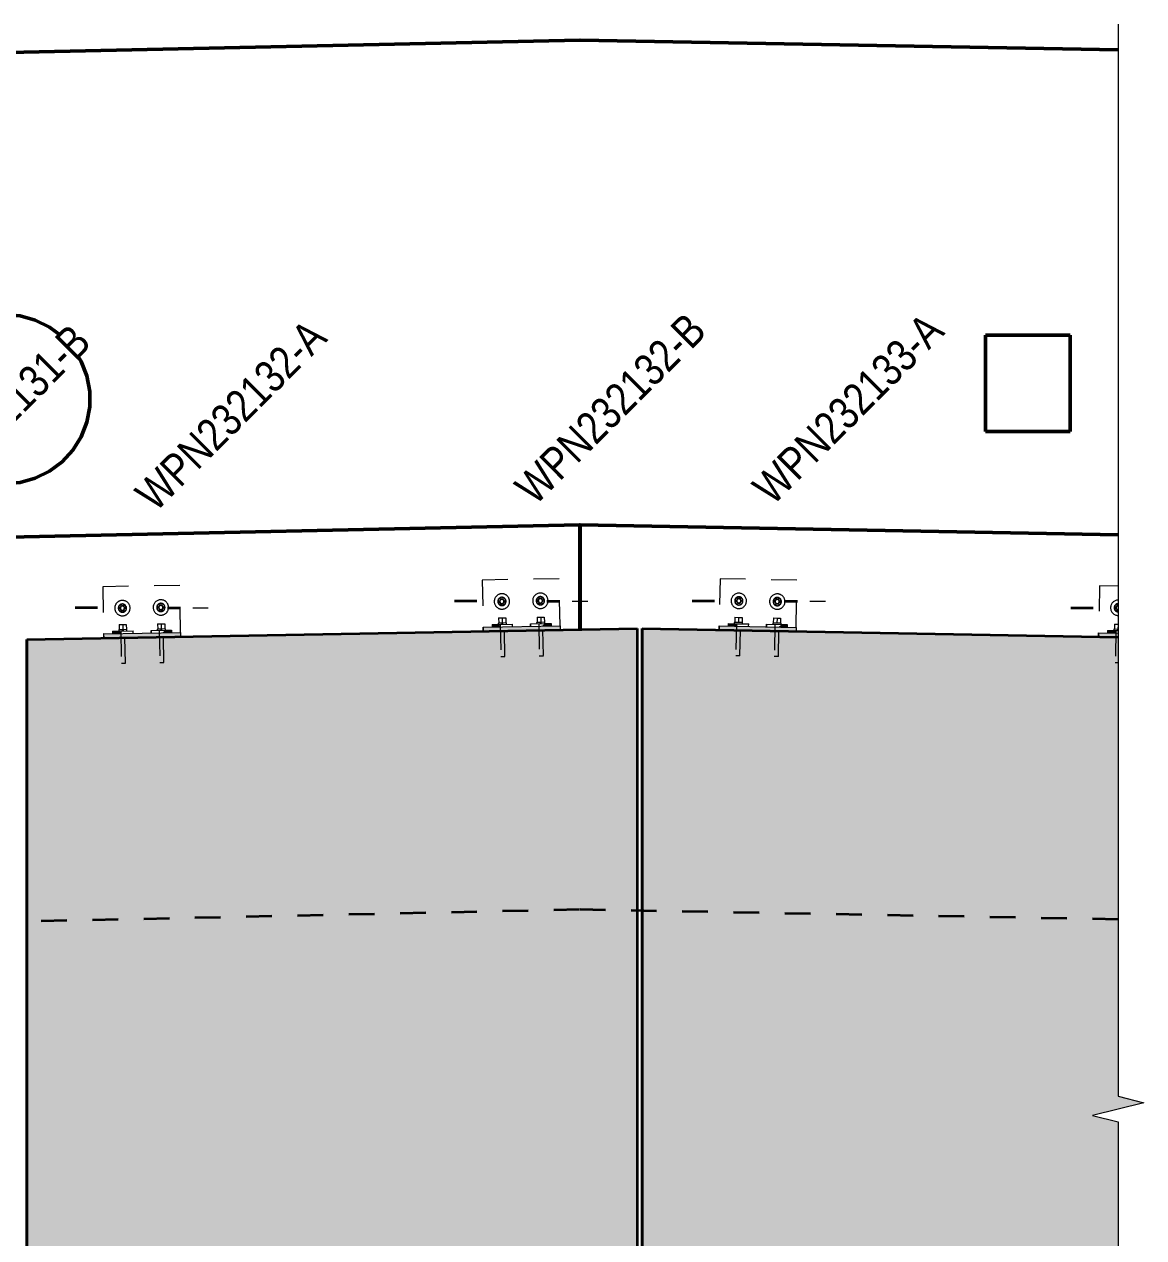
# Model space of a CAD drawing. Header units: metres. Extents: x -1146 to -1084, y 3 to 546.
# Drawn here: x -1088.437 to -1084.071, y 17.28 to 22.012 of the extents above; entities that cross this region are included whole.
import ezdxf

# ---------------------------------------------------------------- set-up
doc = ezdxf.new("R2010")
doc.units = ezdxf.units.M
doc.linetypes.add('JacobsDash', pattern=[0.0045, 0.003, -0.0015])
for name, color, linetype, lineweight in [('A-DETL', 7, 'Continuous', 13), ('A-DETL-GENF', 7, 'Continuous', 9), ('A-GENM', 7, 'Continuous', 35), ('S-BEAM', 7, 'Continuous', 50), ('S-FNDN', 7, 'Continuous', 50), ('S-FNDN-HDLN', 7, 'JacobsDash', 18), ('S-FNDN-IDEN', 7, 'Continuous', 18), ('S-FSTN', 7, 'Continuous', 18)]:
    doc.layers.add(name, color=color, linetype=linetype, lineweight=lineweight)
doc.styles.add('Arial Narrow', font='ARIALN.TTF', dxfattribs={"height": 0.125})

# ---------------------------------------------------------------- blocks, each defined once
blk = doc.blocks.new('BR08_20_GEN_WPC_PrecastPanel_Wall__4point - BR08_20_GEN_WPC_PrecastPanel_Wall__4point-8403116-DRG-2873193 - ELEVATION - FASCIA PANEL AT ABUTMENT B')
at = {"layer": 'A-GENM', "true_color": 0xc0c0c0}
for points in [[(-1119.012, 14.725), (-1117.156, 14.735), (-1117.156, 17.7315), (-1117.256, 17.7565), (-1117.056, 17.8065), (-1117.156, 17.8315), (-1117.156, 19.6213), (-1119.012, 19.6551), (-1119.012, 17.8065)], [(-1119.0121, 14.725), (-1119.012, 14.725), (-1119.0122, 18.0756)]]:
    blk.add_hatch(color=9, dxfattribs=at).paths.add_polyline_path(points)
at = {"layer": 'A-GENM'}
for p, q in [((-1119.0122, 19.6551), (-1119.012, 19.6551)), ((-1119.0122, 19.6551), (-1119.0121, 14.725)), ((-1119.012, 19.6551), (-1117.156, 19.6213)), ((-1119.012, 14.725), (-1119.012, 19.6551))]:
    blk.add_line(p, q, dxfattribs=at)
blk = doc.blocks.new('BR08_20_GEN_WPC_PrecastPanel_Wall__4point - BR08_20_GEN_WPC_PrecastPanel_Wall__4point-8403115-DRG-2873193 - ELEVATION - FASCIA PANEL AT ABUTMENT B')
at = {"layer": 'A-GENM', "true_color": 0xc0c0c0}
for points in [[(-1121.412, 14.7122), (-1119.0321, 14.725), (-1119.032, 19.6553), (-1121.412, 19.6134), (-1121.412, 18.0756)], [(-1121.4121, 19.6134), (-1121.412, 19.6134), (-1121.2092, 19.617)], [(-1121.4121, 14.7122), (-1121.412, 14.7122), (-1121.4121, 18.0756)]]:
    blk.add_hatch(color=9, dxfattribs=at).paths.add_polyline_path(points)
at = {"layer": 'A-GENM'}
for p, q in [((-1121.412, 19.6134), (-1119.032, 19.6553)), ((-1119.032, 19.6553), (-1119.0321, 14.725)), ((-1121.4121, 19.6134), (-1121.412, 19.6134)), ((-1121.4121, 19.6134), (-1121.4121, 14.7122)), ((-1121.412, 14.7122), (-1121.412, 19.6134))]:
    blk.add_line(p, q, dxfattribs=at)
blk = doc.blocks.new('30_SFD_XSO_GeometryDataPoint_xyz_CS - 30_SFD_XSO_GeometryDataPoint_xyz_CS-V19-DRG-2873193 - ELEVATION - FASCIA PANEL AT ABUTMENT B')
at = {"layer": 'S-FNDN', "lineweight": 35}
blk.add_line((-1117.2529, 19.735), (-1117.3398, 19.735), dxfattribs=at)
blk = doc.blocks.new('20_BR04_Wall_Panel_Bracket_Connection - 20_BR04_Wall_Panel_Bracket_Connection-8307908-DRG-2873193 - ELEVATION - FASCIA PANEL AT ABUTMENT B')
at = {"layer": 'S-FSTN', "linetype": 'JacobsDash', "lineweight": 9, "true_color": 0xc0c0c0}
for points in [[(-1118.4121, 19.6442), (-1118.4118, 19.6601), (-1118.7118, 19.6656), (-1118.7121, 19.6496), (-1118.4535, 19.6449)], [(-1118.6371, 19.6642), (-1118.6428, 19.6689), (-1118.6472, 19.6744), (-1118.6766, 19.675), (-1118.6768, 19.665), (-1118.6372, 19.6642)], [(-1118.4468, 19.6608), (-1118.4467, 19.6708), (-1118.4692, 19.6709), (-1118.4808, 19.6614), (-1118.4535, 19.6609)]]:
    blk.add_hatch(color=9, dxfattribs=at).paths.add_polyline_path(points)
at = {"layer": 'S-FSTN', "linetype": 'JacobsDash', "lineweight": 9}
for p, q in [((-1118.7086, 19.8496), (-1118.712, 19.6656)), ((-1118.4087, 19.8441), (-1118.7086, 19.8496)), ((-1118.7086, 19.8496), (-1118.7086, 19.8496)), ((-1118.412, 19.6602), (-1118.4087, 19.8441)), ((-1118.6352, 19.7934), (-1118.6352, 19.7934)), ((-1118.4852, 19.7906), (-1118.4852, 19.7906)), ((-1118.6352, 19.7714), (-1118.6354, 19.7714)), ((-1118.6354, 19.7554), (-1118.6352, 19.7554)), ((-1118.6352, 19.7334), (-1118.6352, 19.7334)), ((-1118.4852, 19.7686), (-1118.4854, 19.7686)), ((-1118.4854, 19.7526), (-1118.4852, 19.7526)), ((-1118.4852, 19.7306), (-1118.4852, 19.7306)), ((-1118.712, 19.6656), (-1118.7123, 19.6496)), ((-1118.712, 19.6656), (-1118.7118, 19.6656)), ((-1118.6767, 19.675), (-1118.6769, 19.665)), ((-1118.6466, 19.6744), (-1118.5966, 19.6735)), ((-1118.5968, 19.6635), (-1118.5966, 19.6735)), ((-1118.5267, 19.6722), (-1118.5269, 19.6622)), ((-1118.5268, 19.6622), (-1118.5266, 19.6722)), ((-1118.5267, 19.6722), (-1118.5266, 19.6722)), ((-1118.5266, 19.6722), (-1118.469, 19.6712))]:
    blk.add_line(p, q, dxfattribs=at)
at = {"layer": 'S-FSTN', "lineweight": 9}
for p, q in [((-1118.7121, 19.6496), (-1118.7118, 19.6656)), ((-1118.7118, 19.6656), (-1118.712, 19.6656)), ((-1118.7118, 19.6656), (-1118.4118, 19.6601)), ((-1118.6766, 19.675), (-1118.6768, 19.665)), ((-1118.6766, 19.675), (-1118.6467, 19.6744)), ((-1118.4689, 19.6712), (-1118.4467, 19.6708)), ((-1118.4467, 19.6708), (-1118.4468, 19.6608)), ((-1118.4118, 19.6601), (-1118.4121, 19.6442))]:
    blk.add_line(p, q, dxfattribs=at)
at = {"layer": 'S-FSTN', "linetype": 'JacobsDash', "lineweight": 9}
for centre, major_axis, start_param, end_param in [((-1118.6352, 19.7634), (0, 0.03), 6.265025, 9.406617), ((-1118.6352, 19.7634), (0, 0.03), 3.123432, 6.265024), ((-1118.4852, 19.7606), (0, 0.03), 6.265025, 9.406617), ((-1118.4852, 19.7606), (0, 0.03), 3.123413, 6.265006), ((-1118.6352, 19.7634), (0, 0.009), 6.265006, 9.406598), ((-1118.6352, 19.7634), (0, 0.008), 6.265032, 9.406625), ((-1118.6354, 19.7634), (0, 0.008), 0.235552, 2.87232), ((-1118.6352, 19.7634), (0, 0.009), 3.123439, 6.265032), ((-1118.6352, 19.7634), (0, 0.008), 3.123413, 6.265006), ((-1118.6354, 19.7634), (0, 0.008), 3.399149, 3.605412), ((-1118.6354, 19.7634), (0, 0.008), 5.789057, 5.992094), ((-1118.6354, 19.7634), (0, 0.008), 3.766715, 3.99444), ((-1118.6354, 19.7634), (0, 0.008), 4.336342, 4.528478), ((-1118.6354, 19.7634), (0, 0.008), 4.861562, 5.050455), ((-1118.4852, 19.7606), (0, 0.009), 6.265006, 9.406598), ((-1118.4852, 19.7606), (0, 0.008), 6.265032, 9.406625), ((-1118.4854, 19.7606), (0, 0.008), 0.235552, 2.87232), ((-1118.4852, 19.7606), (0, 0.008), 3.123439, 6.265032), ((-1118.4852, 19.7606), (0, 0.009), 3.123439, 6.265031), ((-1118.4854, 19.7606), (0, 0.008), 3.399149, 3.605412), ((-1118.4854, 19.7606), (0, 0.008), 5.789057, 5.992094), ((-1118.4854, 19.7606), (0, 0.008), 5.34194, 5.617275), ((-1118.4854, 19.7606), (0, 0.008), 4.056563, 4.284658), ((-1118.4854, 19.7606), (0, 0.008), 4.604827, 4.783592)]:
    blk.add_ellipse(centre, major_axis=major_axis, ratio=0.999999, start_param=start_param, end_param=end_param, dxfattribs=at)
blk = doc.blocks.new('20_BR04_Wall_Panel_Bracket_Connection - 20_BR04_Wall_Panel_Bracket_Connection-V1-DRG-2873193 - ELEVATION - FASCIA PANEL AT ABUTMENT B')
at = {"layer": 'S-FSTN', "linetype": 'JacobsDash', "lineweight": 9, "true_color": 0xc0c0c0}
for points in [[(-1117.156, 19.6213), (-1117.156, 19.6373), (-1117.2318, 19.6387), (-1117.2321, 19.6227), (-1117.1636, 19.6215)], [(-1117.1603, 19.6374), (-1117.1659, 19.642), (-1117.1698, 19.6476), (-1117.1967, 19.6481), (-1117.1968, 19.6381), (-1117.1609, 19.6374)]]:
    blk.add_hatch(color=9, dxfattribs=at).paths.add_polyline_path(points)
at = {"layer": 'S-FSTN', "linetype": 'JacobsDash', "lineweight": 9}
for p, q in [((-1117.2286, 19.8227), (-1117.232, 19.6387)), ((-1117.2286, 19.8227), (-1117.2287, 19.8227)), ((-1117.156, 19.8213), (-1117.2286, 19.8227)), ((-1117.232, 19.6387), (-1117.2323, 19.6227)), ((-1117.232, 19.6387), (-1117.2318, 19.6387)), ((-1117.2318, 19.6387), (-1117.232, 19.6387)), ((-1117.1967, 19.6481), (-1117.1969, 19.6381)), ((-1117.1697, 19.6476), (-1117.156, 19.6473))]:
    blk.add_line(p, q, dxfattribs=at)
at = {"layer": 'S-FSTN', "lineweight": 9}
for p, q in [((-1117.2321, 19.6227), (-1117.2318, 19.6387)), ((-1117.2318, 19.6387), (-1117.156, 19.6373)), ((-1117.1967, 19.6481), (-1117.1968, 19.6381)), ((-1117.1967, 19.6481), (-1117.1698, 19.6476))]:
    blk.add_line(p, q, dxfattribs=at)
at = {"layer": 'S-FSTN', "linetype": 'JacobsDash', "lineweight": 9}
for centre, major_axis, start_param, end_param in [((-1117.1552, 19.7365), (0, 0.03), 0.026801, 3.114608), ((-1117.1552, 19.7365), (0, 0.009), 0.090196, 3.051048), ((-1117.1554, 19.7365), (0, 0.008), 0.235552, 2.87232), ((-1117.1552, 19.7365), (0, 0.008), 0.095693, 3.045538)]:
    blk.add_ellipse(centre, major_axis=major_axis, ratio=0.999999, start_param=start_param, end_param=end_param, dxfattribs=at)
blk = doc.blocks.new('Anchor Bolt -HAB - HAB H16 x 165-8307909-DRG-2873193 - ELEVATION - FASCIA PANEL AT ABUTMENT B')
at = {"layer": 'S-FSTN', "linetype": 'JacobsDash', "lineweight": 9}
for p, q in [((-1118.5002, 19.6968), (-1118.5006, 19.6768)), ((-1118.5002, 19.6968), (-1118.4862, 19.6965)), ((-1118.4862, 19.6965), (-1118.4866, 19.6765)), ((-1118.4862, 19.6965), (-1118.4722, 19.6963)), ((-1118.4722, 19.6963), (-1118.4726, 19.6763)), ((-1118.5028, 19.6768), (-1118.5028, 19.6718)), ((-1118.4866, 19.6765), (-1118.5006, 19.6768)), ((-1118.4947, 19.6717), (-1118.497, 19.5466)), ((-1118.4726, 19.6763), (-1118.4866, 19.6765)), ((-1118.481, 19.5463), (-1118.4787, 19.6714)), ((-1118.4705, 19.6712), (-1118.4705, 19.6762))]:
    blk.add_line(p, q, dxfattribs=at)
for centre, major_axis, start_param, end_param in [((-1118.4866, 19.6765), (-0.0162, 0.0003), 5.758566, 6.282165), ((-1118.4866, 19.6765), (-0.0162, 0.0003), 4.711368, 4.920808), ((-1118.4866, 19.6765), (-0.0162, 0.0003), 4.501929, 4.711368), ((-1118.4866, 19.6765), (-0.0162, 0.0003), 3.141593, 3.664171), ((-1118.489, 19.5464), (-0.008, 0.00015), 3.141593, 6.282165)]:
    blk.add_ellipse(centre, major_axis=major_axis, ratio=0.000019, start_param=start_param, end_param=end_param, dxfattribs=at)
blk = doc.blocks.new('Anchor Bolt -HAB - HAB H16 x 85-8307910-DRG-2873193 - ELEVATION - FASCIA PANEL AT ABUTMENT B')
at = {"layer": 'S-FSTN', "linetype": 'JacobsDash', "lineweight": 9}
for p, q in [((-1118.499, 19.769), (-1118.4993, 19.7528)), ((-1118.4993, 19.7528), (-1118.4854, 19.7445)), ((-1118.4849, 19.7768), (-1118.499, 19.769)), ((-1118.4854, 19.7445), (-1118.4713, 19.7523)), ((-1118.4852, 19.7768), (-1118.4852, 19.7768)), ((-1118.4852, 19.7445), (-1118.4852, 19.7445)), ((-1118.471, 19.7685), (-1118.4849, 19.7768)), ((-1118.4713, 19.7523), (-1118.471, 19.7685))]:
    blk.add_line(p, q, dxfattribs=at)
for start_param, end_param in [(1.552617, 2.076216), (1.029018, 1.552617), (2.076216, 3.117454), (6.269976, 7.312223), (2.338015, 2.353933), (0.751395, 0.767219), (2.599814, 2.619553), (0.485764, 0.505419), (2.84707, 2.861614), (0.24362, 0.257984), (3.130848, 4.161561), (5.22697, 6.255829), (3.385213, 3.397317), (5.99117, 6.003206), (3.629674, 3.647012), (5.741407, 5.758691), (3.89832, 3.908811), (5.479608, 5.490008), (4.18197, 4.694209), (4.694233, 5.206472)]:
    blk.add_ellipse((-1118.4852, 19.7606), major_axis=(0, 0.0162), ratio=0.999999, start_param=start_param, end_param=end_param, dxfattribs=at)
blk = doc.blocks.new('Anchor Bolt -HAB - HAB H16 x 85-6421183-DRG-2873193 - ELEVATION - FASCIA PANEL AT ABUTMENT B')
at = {"layer": 'S-FSTN', "linetype": 'JacobsDash', "lineweight": 9}
for p, q in [((-1118.6348, 19.7795), (-1118.649, 19.7717)), ((-1118.6352, 19.7795), (-1118.6352, 19.7795)), ((-1118.621, 19.7712), (-1118.6348, 19.7795)), ((-1118.649, 19.7717), (-1118.6493, 19.7555)), ((-1118.6493, 19.7555), (-1118.6354, 19.7472)), ((-1118.6354, 19.7472), (-1118.6213, 19.755)), ((-1118.6352, 19.7472), (-1118.6352, 19.7472)), ((-1118.6213, 19.755), (-1118.621, 19.7712))]:
    blk.add_line(p, q, dxfattribs=at)
for start_param, end_param in [(6.269963, 7.312203), (0.24362, 0.258142), (5.226973, 6.255838), (5.991338, 6.003206), (1.55264, 2.071503), (1.033754, 1.552617), (2.076216, 3.117452), (2.338015, 2.353925), (0.751398, 0.767219), (2.599814, 2.619583), (0.485704, 0.505419), (2.84702, 2.861614), (3.130856, 4.161572), (3.385213, 3.397262), (3.629702, 3.647012), (5.741407, 5.758634), (3.898306, 3.908811), (5.479608, 5.49002), (4.180892, 4.694209), (4.694209, 5.207532)]:
    blk.add_ellipse((-1118.6352, 19.7634), major_axis=(0, 0.0162), ratio=0.999999, start_param=start_param, end_param=end_param, dxfattribs=at)
blk = doc.blocks.new('Anchor Bolt -HAB - HAB H16 x 165-V24-DRG-2873193 - ELEVATION - FASCIA PANEL AT ABUTMENT B')
at = {"layer": 'S-FSTN', "linetype": 'JacobsDash', "lineweight": 9}
for p, q in [((-1117.1728, 19.6526), (-1117.1729, 19.6476)), ((-1117.1702, 19.6726), (-1117.1706, 19.6526)), ((-1117.1566, 19.6523), (-1117.1706, 19.6526)), ((-1117.1702, 19.6726), (-1117.1562, 19.6723)), ((-1117.1647, 19.6475), (-1117.167, 19.5224)), ((-1117.1562, 19.6723), (-1117.1566, 19.6523)), ((-1117.156, 19.6523), (-1117.1566, 19.6523))]:
    blk.add_line(p, q, dxfattribs=at)
for centre, major_axis, start_param, end_param in [((-1117.1566, 19.6523), (-0.0162, 0.0003), 5.758566, 6.282165), ((-1117.1566, 19.6523), (-0.0162, 0.0003), 4.711368, 4.920808), ((-1117.1566, 19.6523), (-0.0162, 0.0003), 4.673859, 4.711368), ((-1117.159, 19.5222), (-0.008, 0.00015), 4.326777, 6.282165)]:
    blk.add_ellipse(centre, major_axis=major_axis, ratio=0.000019, start_param=start_param, end_param=end_param, dxfattribs=at)
blk = doc.blocks.new('Anchor Bolt -HAB - HAB H16 x 85-V25-DRG-2873193 - ELEVATION - FASCIA PANEL AT ABUTMENT B')
at = {"layer": 'S-FSTN', "linetype": 'JacobsDash', "lineweight": 9}
for p, q in [((-1117.169, 19.7448), (-1117.1693, 19.7286)), ((-1117.156, 19.752), (-1117.169, 19.7448)), ((-1117.1693, 19.7286), (-1117.156, 19.7206))]:
    blk.add_line(p, q, dxfattribs=at)
for start_param, end_param in [(1.552617, 2.07148), (1.033754, 1.552617), (0.050419, 1.029018), (0.751398, 0.767219), (0.485704, 0.505419), (0.24362, 0.258142), (2.076216, 3.091071), (2.338015, 2.353925), (2.599814, 2.619583), (2.84702, 2.861614)]:
    blk.add_ellipse((-1117.1552, 19.7365), major_axis=(0, 0.0162), ratio=0.999999, start_param=start_param, end_param=end_param, dxfattribs=at)
blk = doc.blocks.new('20_BR04_Wall_Panel_Bracket_Connection - 20_BR04_Wall_Panel_Bracket_Connection-V2-DRG-2873193 - ELEVATION - FASCIA PANEL AT ABUTMENT B')
at = {"layer": 'S-FSTN', "linetype": 'JacobsDash', "lineweight": 9, "true_color": 0xc0c0c0}
for points in [[(-1121.112, 19.6187), (-1120.8121, 19.6239), (-1120.8124, 19.6399), (-1121.1123, 19.6347)], [(-1121.0773, 19.6353), (-1121.0402, 19.6359), (-1121.0443, 19.6387), (-1121.05, 19.6433), (-1121.0516, 19.6457), (-1121.0775, 19.6453), (-1121.0774, 19.6399)], [(-1120.8845, 19.6387), (-1120.8474, 19.6393), (-1120.8476, 19.6493), (-1120.8733, 19.6489), (-1120.8775, 19.6444), (-1120.8829, 19.6399)]]:
    blk.add_hatch(color=9, dxfattribs=at).paths.add_polyline_path(points)
at = {"layer": 'S-FSTN', "linetype": 'JacobsDash', "lineweight": 9}
for p, q in [((-1121.1157, 19.8186), (-1121.1158, 19.8186)), ((-1120.8158, 19.8239), (-1121.1157, 19.8186)), ((-1121.1157, 19.8186), (-1121.1125, 19.6347)), ((-1120.8125, 19.6399), (-1120.8158, 19.8239)), ((-1121.0393, 19.7431), (-1121.0395, 19.7431)), ((-1121.0392, 19.7651), (-1121.0393, 19.7651)), ((-1120.8893, 19.7457), (-1120.8895, 19.7457)), ((-1120.8893, 19.7677), (-1120.8893, 19.7677)), ((-1121.0395, 19.7271), (-1121.0393, 19.7271)), ((-1121.0393, 19.7051), (-1121.0392, 19.7051)), ((-1120.8895, 19.7297), (-1120.8893, 19.7297)), ((-1120.8893, 19.7077), (-1120.8893, 19.7077)), ((-1121.0776, 19.6453), (-1121.0774, 19.6353)), ((-1121.0516, 19.6457), (-1120.9975, 19.6467)), ((-1120.9974, 19.6367), (-1120.9975, 19.6467)), ((-1120.9276, 19.6479), (-1120.9275, 19.6479)), ((-1120.9276, 19.6479), (-1120.9275, 19.6379)), ((-1120.9275, 19.6479), (-1120.8733, 19.6489)), ((-1120.9274, 19.6379), (-1120.9275, 19.6479)), ((-1121.1125, 19.6347), (-1121.1124, 19.6347)), ((-1121.1125, 19.6347), (-1121.1122, 19.6187)), ((-1121.1123, 19.6347), (-1121.1125, 19.6347))]:
    blk.add_line(p, q, dxfattribs=at)
at = {"layer": 'S-FSTN', "lineweight": 9}
for p, q in [((-1121.1123, 19.6347), (-1120.8124, 19.6399)), ((-1121.0775, 19.6453), (-1121.0516, 19.6457)), ((-1121.0775, 19.6453), (-1121.0773, 19.6353)), ((-1120.8733, 19.6489), (-1120.8476, 19.6493)), ((-1120.8476, 19.6493), (-1120.8474, 19.6393)), ((-1120.8124, 19.6399), (-1120.8121, 19.6239)), ((-1121.112, 19.6187), (-1121.1123, 19.6347))]:
    blk.add_line(p, q, dxfattribs=at)
at = {"layer": 'S-FSTN', "linetype": 'JacobsDash', "lineweight": 9}
for centre, major_axis, start_param, end_param in [((-1121.0392, 19.7351), (0, 0.03), 0.017645, 3.159238), ((-1121.0392, 19.7351), (0, 0.009), 0.017653, 3.159245), ((-1121.0393, 19.7351), (0, 0.008), 0.017627, 3.159219), ((-1121.0395, 19.7351), (0, 0.008), 0.268761, 2.905523), ((-1121.0392, 19.7351), (0, 0.03), 3.159219, 6.300812), ((-1121.0392, 19.7351), (0, 0.009), 3.159219, 6.300812), ((-1121.0393, 19.7351), (0, 0.008), 3.159237, 6.300829), ((-1121.0395, 19.7351), (0, 0.008), 5.8189, 6.025114), ((-1121.0395, 19.7351), (0, 0.008), 4.895772, 5.087858), ((-1121.0395, 19.7351), (0, 0.008), 4.373748, 4.562684), ((-1120.8893, 19.7377), (0, 0.03), 0.017627, 3.159219), ((-1120.8893, 19.7377), (0, 0.009), 0.017653, 3.159245), ((-1120.8895, 19.7377), (0, 0.008), 0.268761, 2.905523), ((-1120.8893, 19.7377), (0, 0.008), 0.017627, 3.159219), ((-1120.8893, 19.7377), (0, 0.03), 3.159238, 6.300831), ((-1120.8893, 19.7377), (0, 0.008), 3.159264, 6.300856), ((-1120.8893, 19.7377), (0, 0.009), 3.159219, 6.300812), ((-1120.8895, 19.7377), (0, 0.008), 5.8189, 6.025114), ((-1120.8895, 19.7377), (0, 0.008), 5.373382, 5.657446), ((-1120.8895, 19.7377), (0, 0.008), 4.095458, 4.317376), ((-1120.8895, 19.7377), (0, 0.008), 4.640635, 4.819396), ((-1121.0395, 19.7351), (0, 0.008), 3.432176, 3.635254), ((-1121.0395, 19.7351), (0, 0.008), 3.806888, 4.02783), ((-1120.8895, 19.7377), (0, 0.008), 3.432176, 3.635254)]:
    blk.add_ellipse(centre, major_axis=major_axis, ratio=0.999999, start_param=start_param, end_param=end_param, dxfattribs=at)
blk = doc.blocks.new('20_BR04_Wall_Panel_Bracket_Connection - 20_BR04_Wall_Panel_Bracket_Connection-V3-DRG-2873193 - ELEVATION - FASCIA PANEL AT ABUTMENT B')
at = {"layer": 'S-FSTN', "linetype": 'JacobsDash', "lineweight": 9, "true_color": 0xc0c0c0}
for points in [[(-1119.6319, 19.6448), (-1119.332, 19.65), (-1119.3323, 19.666), (-1119.6322, 19.6608), (-1119.6321, 19.6553)], [(-1119.5972, 19.6614), (-1119.56, 19.662), (-1119.5642, 19.6648), (-1119.5698, 19.6694), (-1119.5715, 19.6718), (-1119.5974, 19.6714), (-1119.5973, 19.666)], [(-1119.4043, 19.6648), (-1119.3673, 19.6654), (-1119.3675, 19.6754), (-1119.3931, 19.675), (-1119.3973, 19.6705), (-1119.4028, 19.666)]]:
    blk.add_hatch(color=9, dxfattribs=at).paths.add_polyline_path(points)
at = {"layer": 'S-FSTN', "linetype": 'JacobsDash', "lineweight": 9}
for p, q in [((-1119.6356, 19.8447), (-1119.6357, 19.8447)), ((-1119.3357, 19.85), (-1119.6356, 19.8447)), ((-1119.6356, 19.8447), (-1119.6324, 19.6608)), ((-1119.3324, 19.666), (-1119.3357, 19.85)), ((-1119.5591, 19.7912), (-1119.5592, 19.7912)), ((-1119.4092, 19.7938), (-1119.4092, 19.7938)), ((-1119.5592, 19.7692), (-1119.5594, 19.7692)), ((-1119.5594, 19.7532), (-1119.5592, 19.7532)), ((-1119.5592, 19.7312), (-1119.5591, 19.7312)), ((-1119.4092, 19.7718), (-1119.4094, 19.7718)), ((-1119.4094, 19.7558), (-1119.4092, 19.7558)), ((-1119.4092, 19.7338), (-1119.4092, 19.7338)), ((-1119.6324, 19.6608), (-1119.6323, 19.6608)), ((-1119.6324, 19.6608), (-1119.6321, 19.6448)), ((-1119.6322, 19.6608), (-1119.6324, 19.6608)), ((-1119.5975, 19.6714), (-1119.5973, 19.6614)), ((-1119.5715, 19.6718), (-1119.5174, 19.6728)), ((-1119.5173, 19.6628), (-1119.5174, 19.6728)), ((-1119.4475, 19.674), (-1119.4474, 19.674)), ((-1119.4475, 19.674), (-1119.4473, 19.664)), ((-1119.4474, 19.674), (-1119.3932, 19.675)), ((-1119.4473, 19.664), (-1119.4474, 19.674))]:
    blk.add_line(p, q, dxfattribs=at)
at = {"layer": 'S-FSTN', "lineweight": 9}
for p, q in [((-1119.6322, 19.6608), (-1119.3323, 19.666)), ((-1119.6319, 19.6448), (-1119.6322, 19.6608)), ((-1119.5974, 19.6714), (-1119.5715, 19.6718)), ((-1119.5974, 19.6714), (-1119.5972, 19.6614)), ((-1119.3931, 19.675), (-1119.3675, 19.6754)), ((-1119.3675, 19.6754), (-1119.3673, 19.6654)), ((-1119.3323, 19.666), (-1119.332, 19.65))]:
    blk.add_line(p, q, dxfattribs=at)
at = {"layer": 'S-FSTN', "linetype": 'JacobsDash', "lineweight": 9}
for centre, major_axis, start_param, end_param in [((-1119.5591, 19.7612), (0, 0.03), 0.017645, 3.159238), ((-1119.5591, 19.7612), (0, 0.03), 3.159238, 6.300831), ((-1119.4092, 19.7638), (0, 0.03), 0.017653, 3.159245), ((-1119.4092, 19.7638), (0, 0.03), 3.159219, 6.300812), ((-1119.5591, 19.7612), (0, 0.009), 0.017653, 3.159246), ((-1119.5592, 19.7612), (0, 0.008), 0.017627, 3.159219), ((-1119.5594, 19.7612), (0, 0.008), 0.268761, 2.905523), ((-1119.5591, 19.7612), (0, 0.009), 3.159245, 6.300838), ((-1119.5592, 19.7612), (0, 0.008), 3.159236, 6.300829), ((-1119.5594, 19.7612), (0, 0.008), 5.8189, 6.025114), ((-1119.5594, 19.7612), (0, 0.008), 3.432176, 3.635254), ((-1119.5594, 19.7612), (0, 0.008), 3.806888, 4.082347), ((-1119.5594, 19.7612), (0, 0.008), 4.895772, 5.087858), ((-1119.5594, 19.7612), (0, 0.008), 4.373748, 4.562684), ((-1119.4092, 19.7638), (0, 0.009), 0.017652, 3.159245), ((-1119.4092, 19.7638), (0, 0.008), 0.017627, 3.159219), ((-1119.4094, 19.7638), (0, 0.008), 0.268761, 2.905523), ((-1119.4092, 19.7638), (0, 0.008), 3.159219, 6.300812), ((-1119.4092, 19.7638), (0, 0.009), 3.159246, 6.300839), ((-1119.4094, 19.7638), (0, 0.008), 5.8189, 6.025114), ((-1119.4094, 19.7638), (0, 0.008), 3.432176, 3.635254), ((-1119.4094, 19.7638), (0, 0.008), 5.373382, 5.657446), ((-1119.4094, 19.7638), (0, 0.008), 4.095458, 4.317376), ((-1119.4094, 19.7638), (0, 0.008), 4.640635, 4.819396)]:
    blk.add_ellipse(centre, major_axis=major_axis, ratio=0.999999, start_param=start_param, end_param=end_param, dxfattribs=at)
blk = doc.blocks.new('Anchor Bolt -HAB - HAB H16 x 165-V26-DRG-2873193 - ELEVATION - FASCIA PANEL AT ABUTMENT B')
at = {"layer": 'S-FSTN', "linetype": 'JacobsDash', "lineweight": 9}
for p, q in [((-1120.9038, 19.6533), (-1120.9037, 19.6483)), ((-1120.902, 19.6734), (-1120.888, 19.6736)), ((-1120.902, 19.6734), (-1120.9017, 19.6534)), ((-1120.8877, 19.6536), (-1120.9017, 19.6534)), ((-1120.8956, 19.6485), (-1120.8934, 19.5234)), ((-1120.888, 19.6736), (-1120.874, 19.6739)), ((-1120.888, 19.6736), (-1120.8877, 19.6536)), ((-1120.8737, 19.6539), (-1120.8877, 19.6536)), ((-1120.8774, 19.5237), (-1120.8796, 19.6488)), ((-1120.874, 19.6739), (-1120.8737, 19.6539)), ((-1120.8714, 19.6489), (-1120.8715, 19.6539))]:
    blk.add_line(p, q, dxfattribs=at)
for centre, major_axis, start_param, end_param in [((-1120.8877, 19.6536), (0.0162, 0.0003), 3.142613, 3.666212), ((-1120.8877, 19.6536), (0.0162, 0.0003), 4.50397, 4.71341), ((-1120.8877, 19.6536), (0.0162, 0.0003), 4.71341, 4.922849), ((-1120.8877, 19.6536), (0.0162, 0.0003), 5.760607, 6.283185), ((-1120.8854, 19.5235), (0.008, 0.00014), 3.142613, 6.283185)]:
    blk.add_ellipse(centre, major_axis=major_axis, ratio=0.000018, start_param=start_param, end_param=end_param, dxfattribs=at)
blk = doc.blocks.new('Anchor Bolt -HAB - HAB H16 x 85-V27-DRG-2873193 - ELEVATION - FASCIA PANEL AT ABUTMENT B')
at = {"layer": 'S-FSTN', "linetype": 'JacobsDash', "lineweight": 9}
for p, q in [((-1120.8895, 19.7539), (-1120.9034, 19.7456)), ((-1120.9034, 19.7456), (-1120.9031, 19.7294)), ((-1120.8754, 19.7461), (-1120.8895, 19.7539)), ((-1120.8893, 19.7539), (-1120.8893, 19.7539)), ((-1120.8751, 19.7299), (-1120.8754, 19.7461)), ((-1120.9031, 19.7294), (-1120.889, 19.7216)), ((-1120.8893, 19.7216), (-1120.8893, 19.7216)), ((-1120.889, 19.7216), (-1120.8751, 19.7299))]:
    blk.add_line(p, q, dxfattribs=at)
for start_param, end_param in [(1.064824, 1.588423), (1.588423, 2.112022), (0.023608, 1.064847), (0.787093, 0.803025), (0.521494, 0.541225), (0.279426, 0.293928), (5.26268, 6.293389), (6.026839, 6.039013), (5.777213, 5.794572), (5.515414, 5.525922), (4.730016, 5.242255), (4.217776, 4.730016), (2.112022, 3.154272), (2.373821, 2.389631), (2.63562, 2.655284), (2.883013, 2.89742), (3.168392, 4.197256), (3.421019, 3.432986), (3.665555, 3.682818), (3.934234, 3.944617)]:
    blk.add_ellipse((-1120.8893, 19.7377), major_axis=(0, 0.0162), ratio=0.999999, start_param=start_param, end_param=end_param, dxfattribs=at)
blk = doc.blocks.new('Anchor Bolt -HAB - HAB H16 x 85-V28-DRG-2873193 - ELEVATION - FASCIA PANEL AT ABUTMENT B')
at = {"layer": 'S-FSTN', "linetype": 'JacobsDash', "lineweight": 9}
for p, q in [((-1121.0395, 19.7513), (-1121.0534, 19.7429)), ((-1121.0534, 19.7429), (-1121.0531, 19.7268)), ((-1121.0254, 19.7434), (-1121.0395, 19.7513)), ((-1121.0392, 19.7513), (-1121.0392, 19.7513)), ((-1121.0251, 19.7273), (-1121.0254, 19.7434)), ((-1121.0531, 19.7268), (-1121.0389, 19.719)), ((-1121.0392, 19.7189), (-1121.0392, 19.7189)), ((-1121.0389, 19.719), (-1121.0251, 19.7273))]:
    blk.add_line(p, q, dxfattribs=at)
for start_param, end_param in [(1.06956, 1.588423), (1.588423, 2.107286), (0.023592, 1.064824), (0.787096, 0.803025), (0.521435, 0.541225), (0.279426, 0.294085), (5.262683, 6.293401), (6.027007, 6.039013), (5.777213, 5.794516), (5.515414, 5.525934), (4.730016, 5.243338), (4.216699, 4.730016), (2.112022, 3.154268), (2.373821, 2.389623), (2.63562, 2.655314), (2.882964, 2.89742), (3.168419, 4.197286), (3.421019, 3.432931), (3.665584, 3.682818), (3.93422, 3.944617)]:
    blk.add_ellipse((-1121.0392, 19.7351), major_axis=(0, 0.0162), ratio=0.999999, start_param=start_param, end_param=end_param, dxfattribs=at)
blk = doc.blocks.new('30_SFD_XSO_GeometryDataPoint_xyz_CS - 30_SFD_XSO_GeometryDataPoint_xyz_CS-V62-DRG-2873193 - ELEVATION - FASCIA PANEL AT ABUTMENT B')
at = {"layer": 'S-FNDN', "lineweight": 35}
for p, q in [((-1135.5371, 19.4287), (-1135.624, 19.4287)), ((-1135.2641, 19.4287), (-1135.214, 19.4287))]:
    blk.add_line(p, q, dxfattribs=at)
at = {"layer": 'S-FNDN-HDLN'}
blk.add_line((-1135.1652, 19.4287), (-1135.105, 19.4287), dxfattribs=at)
blk = doc.blocks.new('30_SFD_XSO_GeometryDataPoint_xyz_CS - 30_SFD_XSO_GeometryDataPoint_xyz_CS-V18-DRG-2873193 - ELEVATION - FASCIA PANEL AT ABUTMENT B')
at = {"layer": 'S-FNDN', "lineweight": 35}
for p, q in [((-1119.6569, 19.7624), (-1119.7437, 19.7624)), ((-1119.3842, 19.7624), (-1119.3337, 19.7624)), ((-1119.2555, 19.7624), (-1119.2541, 19.7624))]:
    blk.add_line(p, q, dxfattribs=at)
at = {"layer": 'S-FNDN-HDLN'}
for p, q in [((-1119.285, 19.7624), (-1119.2555, 19.7624)), ((-1119.2541, 19.7624), (-1119.2247, 19.7624))]:
    blk.add_line(p, q, dxfattribs=at)
blk = doc.blocks.new('BREAK LINE - INPUT VIEW SCALE_R13 - Std Break-8174061-DRG-2873193 - ELEVATION - FASCIA PANEL AT ABUTMENT B')
at = {"layer": 'A-DETL-GENF'}
for p, q in [((-1117.156, 22.0118), (-1117.156, 17.8315)), ((-1117.056, 17.8065), (-1117.256, 17.7565)), ((-1117.156, 17.8315), (-1117.056, 17.8065)), ((-1117.256, 17.7565), (-1117.156, 17.7315)), ((-1117.156, 17.7315), (-1117.156, 13.5513))]:
    blk.add_line(p, q, dxfattribs=at)

msp = doc.modelspace()

# ---------------------------------------------------------------- linework, layer by layer
at = {"layer": 'A-DETL', "color": 8, "linetype": 'JacobsDash', "lineweight": 35, "true_color": 0x808080}
for p, q in [((-1086.2715, 18.5594), (-1089.6388, 18.4871)), ((-1084.171, 18.5212), (-1086.2691, 18.5595))]:
    msp.add_line(p, q, dxfattribs=at)
at = {"layer": 'S-BEAM', "color": 252, "true_color": 0x888888}
for p, q in [((-1086.2705, 21.9502), (-1089.6388, 21.8779)), ((-1084.171, 21.9118), (-1086.2691, 21.9501)), ((-1084.6884, 20.424), (-1084.6884, 20.799)), ((-1084.6884, 20.799), (-1084.3585, 20.799)), ((-1084.3585, 20.799), (-1084.3585, 20.424)), ((-1084.3585, 20.424), (-1084.6884, 20.424)), ((-1089.6388, 19.9875), (-1086.2715, 20.0598)), ((-1086.2715, 20.0598), (-1086.2705, 20.0598)), ((-1086.2705, 20.0598), (-1086.2705, 19.6514)), ((-1086.2691, 20.0598), (-1084.171, 20.0215)), ((-1086.2691, 19.6514), (-1086.2691, 20.0598))]:
    msp.add_line(p, q, dxfattribs=at)
at = {"layer": 'S-BEAM', "color": 252, "true_color": 0x888888, "flags": 128}
msp.add_lwpolyline([(-1088.5152, 20.88), (-1088.4536, 20.8744), (-1088.3942, 20.8577), (-1088.3389, 20.8306), (-1088.2895, 20.7939), (-1088.2479, 20.7489), (-1088.2154, 20.6971), (-1088.193, 20.6403), (-1088.1817, 20.5804), (-1088.1817, 20.5196), (-1088.193, 20.4597), (-1088.2154, 20.4029), (-1088.2479, 20.3511), (-1088.2895, 20.3061), (-1088.3389, 20.2694), (-1088.3942, 20.2423), (-1088.4536, 20.2256), (-1088.5152, 20.22)], dxfattribs=at)

# ---------------------------------------------------------------- block references
at = {"layer": 'A-DETL-GENF'}
msp.add_blockref('BREAK LINE - INPUT VIEW SCALE_R13 - Std Break-8174061-DRG-2873193 - ELEVATION - FASCIA PANEL AT ABUTMENT B', (32.985, 0), dxfattribs=at)
at = {"layer": 'A-GENM'}
for name in ['BR08_20_GEN_WPC_PrecastPanel_Wall__4point - BR08_20_GEN_WPC_PrecastPanel_Wall__4point-8403115-DRG-2873193 - ELEVATION - FASCIA PANEL AT ABUTMENT B', 'BR08_20_GEN_WPC_PrecastPanel_Wall__4point - BR08_20_GEN_WPC_PrecastPanel_Wall__4point-8403116-DRG-2873193 - ELEVATION - FASCIA PANEL AT ABUTMENT B']:
    msp.add_blockref(name, (32.985, 0), dxfattribs=at)
at = {"layer": 'S-FNDN'}
msp.add_blockref('30_SFD_XSO_GeometryDataPoint_xyz_CS - 30_SFD_XSO_GeometryDataPoint_xyz_CS-V19-DRG-2873193 - ELEVATION - FASCIA PANEL AT ABUTMENT B', (32.985, 0), dxfattribs=at)
at = {"layer": 'S-FNDN-HDLN'}
for name, p in [('30_SFD_XSO_GeometryDataPoint_xyz_CS - 30_SFD_XSO_GeometryDataPoint_xyz_CS-V62-DRG-2873193 - ELEVATION - FASCIA PANEL AT ABUTMENT B', (47.3852, 0.3076)), ('30_SFD_XSO_GeometryDataPoint_xyz_CS - 30_SFD_XSO_GeometryDataPoint_xyz_CS-V18-DRG-2873193 - ELEVATION - FASCIA PANEL AT ABUTMENT B', (32.985, 0)), ('30_SFD_XSO_GeometryDataPoint_xyz_CS - 30_SFD_XSO_GeometryDataPoint_xyz_CS-V62-DRG-2873193 - ELEVATION - FASCIA PANEL AT ABUTMENT B', (49.7923, 0.3331))]:
    msp.add_blockref(name, p, dxfattribs=at)
at = {"layer": 'S-FSTN', "linetype": 'JacobsDash', "lineweight": 9}
for name, p in [('20_BR04_Wall_Panel_Bracket_Connection - 20_BR04_Wall_Panel_Bracket_Connection-V3-DRG-2873193 - ELEVATION - FASCIA PANEL AT ABUTMENT B', (32.985, 0)), ('20_BR04_Wall_Panel_Bracket_Connection - 20_BR04_Wall_Panel_Bracket_Connection-8307908-DRG-2873193 - ELEVATION - FASCIA PANEL AT ABUTMENT B', (32.985, 0)), ('20_BR04_Wall_Panel_Bracket_Connection - 20_BR04_Wall_Panel_Bracket_Connection-V2-DRG-2873193 - ELEVATION - FASCIA PANEL AT ABUTMENT B', (32.985, 0)), ('Anchor Bolt -HAB - HAB H16 x 85-V27-DRG-2873193 - ELEVATION - FASCIA PANEL AT ABUTMENT B', (34.4651, 0.0261)), ('Anchor Bolt -HAB - HAB H16 x 85-6421183-DRG-2873193 - ELEVATION - FASCIA PANEL AT ABUTMENT B', (32.985, 0)), ('20_BR04_Wall_Panel_Bracket_Connection - 20_BR04_Wall_Panel_Bracket_Connection-V1-DRG-2873193 - ELEVATION - FASCIA PANEL AT ABUTMENT B', (32.985, 0)), ('Anchor Bolt -HAB - HAB H16 x 85-V28-DRG-2873193 - ELEVATION - FASCIA PANEL AT ABUTMENT B', (32.985, 0)), ('Anchor Bolt -HAB - HAB H16 x 85-V27-DRG-2873193 - ELEVATION - FASCIA PANEL AT ABUTMENT B', (32.985, 0)), ('Anchor Bolt -HAB - HAB H16 x 85-V28-DRG-2873193 - ELEVATION - FASCIA PANEL AT ABUTMENT B', (34.4651, 0.0261)), ('Anchor Bolt -HAB - HAB H16 x 85-8307910-DRG-2873193 - ELEVATION - FASCIA PANEL AT ABUTMENT B', (32.985, 0)), ('Anchor Bolt -HAB - HAB H16 x 85-V25-DRG-2873193 - ELEVATION - FASCIA PANEL AT ABUTMENT B', (32.985, 0)), ('Anchor Bolt -HAB - HAB H16 x 165-V26-DRG-2873193 - ELEVATION - FASCIA PANEL AT ABUTMENT B', (34.3151, 0.0234)), ('Anchor Bolt -HAB - HAB H16 x 165-V26-DRG-2873193 - ELEVATION - FASCIA PANEL AT ABUTMENT B', (34.4651, 0.0261)), ('Anchor Bolt -HAB - HAB H16 x 165-8307909-DRG-2873193 - ELEVATION - FASCIA PANEL AT ABUTMENT B', (32.835, 0.0027)), ('Anchor Bolt -HAB - HAB H16 x 165-8307909-DRG-2873193 - ELEVATION - FASCIA PANEL AT ABUTMENT B', (32.985, 0)), ('Anchor Bolt -HAB - HAB H16 x 165-V26-DRG-2873193 - ELEVATION - FASCIA PANEL AT ABUTMENT B', (32.835, -0.0026)), ('Anchor Bolt -HAB - HAB H16 x 165-V26-DRG-2873193 - ELEVATION - FASCIA PANEL AT ABUTMENT B', (32.985, 0)), ('Anchor Bolt -HAB - HAB H16 x 165-V24-DRG-2873193 - ELEVATION - FASCIA PANEL AT ABUTMENT B', (32.985, 0))]:
    msp.add_blockref(name, p, dxfattribs=at)

# ---------------------------------------------------------------- texts
at = {"layer": 'S-FNDN-IDEN', "lineweight": 9, "char_height": 0.125, "attachment_point": 1, "rotation": 45, "style": 'Arial Narrow', "bg_fill": 3, "box_fill_scale": 1, "bg_fill_color": 256, "bg_fill_true_color": 13158600, "bg_fill_transparency": 0}
for s, insert in [('WPN232132-A', (-1088.0133, 20.1943)), ('WPN232132-B', (-1086.5332, 20.2204)), ('WPN232133-A', (-1085.6061, 20.2199))]:
    msp.add_mtext(s, dxfattribs=dict(at, insert=insert))

# ---------------------------------------------------------------- next in the draw order: texts
at = {"layer": 'S-FNDN-IDEN', "lineweight": 9, "insert": (-1088.9335, 20.1762), "char_height": 0.125, "attachment_point": 1, "rotation": 45, "style": 'Arial Narrow', "bg_fill": 3, "box_fill_scale": 1, "bg_fill_color": 256, "bg_fill_true_color": 13158600, "bg_fill_transparency": 0}
msp.add_mtext('WPN232131-B', dxfattribs=at)

doc.saveas('drawing.dxf')
